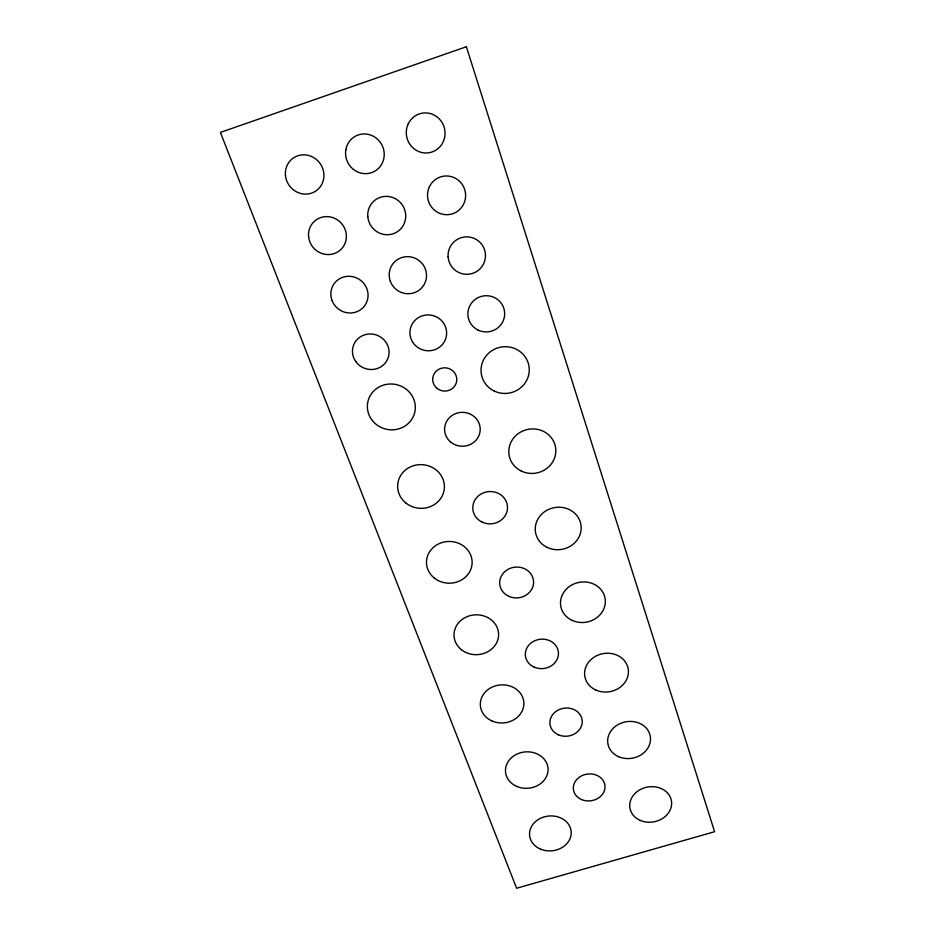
<?xml version="1.0" encoding="UTF-8"?>
<svg xmlns="http://www.w3.org/2000/svg" width="935" height="935" viewBox="0 0 935 935"><rect width="100%" height="100%" fill="white"/><g stroke="black" fill="none" stroke-linecap="round" stroke-linejoin="round"><path stroke-width="1.4" d="M466.366 46.75L220.403 132.419L516.623 888.25L714.597 831.706L466.366 46.75M640.265 820.416A21.073 17.683 -10.3 0 0 671.646 803.258A21.073 17.683 -10.3 0 0 640.113 789.654A21.073 17.683 -10.3 0 0 640.265 820.416M618.549 756.649A21.528 18.478 -10.3 0 0 650.515 738.79A21.528 18.478 -10.3 0 0 618.175 724.531A21.528 18.478 -10.3 0 0 618.549 756.649M540.559 849.132A20.874 17.461 -5.6 0 0 571.215 832.244A20.874 17.461 -5.6 0 0 539.378 818.885A20.874 17.461 -5.6 0 0 540.559 849.132M516.845 786.452A21.33 18.232 -4.8 0 0 548.05 768.886A21.33 18.232 -4.8 0 0 515.395 754.896A21.33 18.232 -4.8 0 0 516.845 786.452M595.864 690.03A22.008 19.319 -10.4 0 0 628.437 671.435A22.008 19.319 -10.4 0 0 595.244 656.475A22.008 19.319 -10.4 0 0 595.864 690.03M492.079 721.002A21.797 19.062 -3.8 0 0 523.857 702.711A21.797 19.062 -3.8 0 0 490.349 688.031A21.797 19.062 -3.8 0 0 492.079 721.002M547.326 547.466A23.024 21.189 -10.2 0 0 581.173 527.223A23.024 21.189 -10.2 0 0 546.145 510.72A23.024 21.189 -10.2 0 0 547.326 547.466M434.167 577.947A22.826 20.862 0.2 0 0 471.672 566.528A22.826 20.862 0.2 0 0 442.068 542.545A22.826 20.862 0.2 0 0 434.167 577.947M461.387 649.685A22.3 19.939 -2.2 0 0 498.11 638.698A22.3 19.939 -2.2 0 0 469.393 615.838A22.3 19.939 -2.2 0 0 461.387 649.685M572.15 620.384A22.498 20.219 -10.3 0 0 605.342 600.983A22.498 20.219 -10.3 0 0 571.262 585.287A22.498 20.219 -10.3 0 0 572.15 620.384M405.65 502.808A23.398 21.856 4.4 0 0 443.973 490.91A23.398 21.856 4.4 0 0 413.434 465.724A23.398 21.856 4.4 0 0 405.65 502.808M521.309 471.065A23.574 22.23 -10 0 0 555.822 449.91A23.574 22.23 -10 0 0 519.802 432.554A23.574 22.23 -10 0 0 521.309 471.065M494.019 390.923A24.135 23.352 -9.3 0 0 529.233 368.787A24.135 23.352 -9.3 0 0 492.161 350.508A24.135 23.352 -9.3 0 0 494.019 390.923M371.569 419.488A24.029 22.872 12.3 0 0 412.978 417.232A24.029 22.872 12.3 0 0 389.498 384.016A24.029 22.872 12.3 0 0 371.569 419.488M477.902 329.985A18.408 18.104 -7.3 0 0 504.643 312.816A18.408 18.104 -7.3 0 0 476.266 298.662A18.408 18.104 -7.3 0 0 477.902 329.985M355.732 361.483A18.384 17.66 21.5 0 0 387.312 359.741A18.384 17.66 21.5 0 0 369.208 334.005A18.384 17.66 21.5 0 0 355.732 361.483M448.075 256.646A18.747 18.7 48.7 0 0 477.06 271.243A18.747 18.7 48.7 0 0 475.144 238.857A18.747 18.7 48.7 0 0 448.075 256.646M331.995 300.392A18.829 18.139 34.2 0 0 363.762 306.867A18.829 18.139 34.2 0 0 352.624 276.666A18.829 18.139 34.2 0 0 331.995 300.392M308.585 236.648A19.354 18.56 46.5 0 0 338.47 251.468A19.354 18.56 46.5 0 0 335.256 218.638A19.354 18.56 46.5 0 0 308.585 236.648M429.469 186.638A19.39 19.027 75.2 0 0 447.853 214.664A19.39 19.027 75.2 0 0 462.381 184.686A19.39 19.027 75.2 0 0 429.469 186.638M408.209 123.934A20.091 19.354 76.8 0 0 427.096 152.966A20.091 19.354 76.8 0 0 441.706 121.959A20.091 19.354 76.8 0 0 408.209 123.934M285.467 175.546A19.974 18.945 55.2 0 0 315.983 190.915A19.974 18.945 55.2 0 0 312.5 156.94A19.974 18.945 55.2 0 0 285.467 175.546M345.833 149.752A19.997 19.179 64.1 0 0 371.534 172.659A19.997 19.179 64.1 0 0 377.296 139.011A19.997 19.179 64.1 0 0 345.833 149.752M367.806 216.616A19.343 18.817 55.2 0 0 397.55 231.588A19.343 18.817 55.2 0 0 394.862 198.43A19.343 18.817 55.2 0 0 367.806 216.616M390.234 280.991A18.782 18.419 35.3 0 0 422.001 287.548A18.782 18.419 35.3 0 0 411.33 257.043A18.782 18.419 35.3 0 0 390.234 280.991M413.048 342.689A18.373 17.905 13.8 0 0 444.744 340.936A18.373 17.905 13.8 0 0 427.014 314.955A18.373 17.905 13.8 0 0 413.048 342.689M581.558 799.565A15.895 13.476 -7.8 0 0 605.015 786.522A15.895 13.476 -7.8 0 0 580.927 776.202A15.895 13.476 -7.8 0 0 581.558 799.565M558.37 734.793A16.234 14.083 -7.3 0 0 582.26 721.212A16.234 14.083 -7.3 0 0 557.54 710.401A16.234 14.083 -7.3 0 0 558.37 734.793M534.13 667.111A16.608 14.726 -6.6 0 0 558.464 652.957A16.608 14.726 -6.6 0 0 533.09 641.609A16.608 14.726 -6.6 0 0 534.13 667.111M508.78 596.308A16.982 15.416 -5.6 0 0 533.581 581.535A16.982 15.416 -5.6 0 0 507.518 569.625A16.982 15.416 -5.6 0 0 508.78 596.308M482.238 522.162A17.379 16.164 -3.7 0 0 507.506 506.735A17.379 16.164 -3.7 0 0 480.719 494.206A17.379 16.164 -3.7 0 0 482.238 522.162M450.565 441.951A17.812 16.947 0.1 0 0 479.842 432.718A17.812 16.947 0.1 0 0 456.794 413.2A17.812 16.947 0.1 0 0 450.565 441.951M436.785 388.142A12.062 11.629 4.9 0 0 456.56 381.784A12.062 11.629 4.9 0 0 440.876 368.402A12.062 11.629 4.9 0 0 436.785 388.142"/></g></svg>
